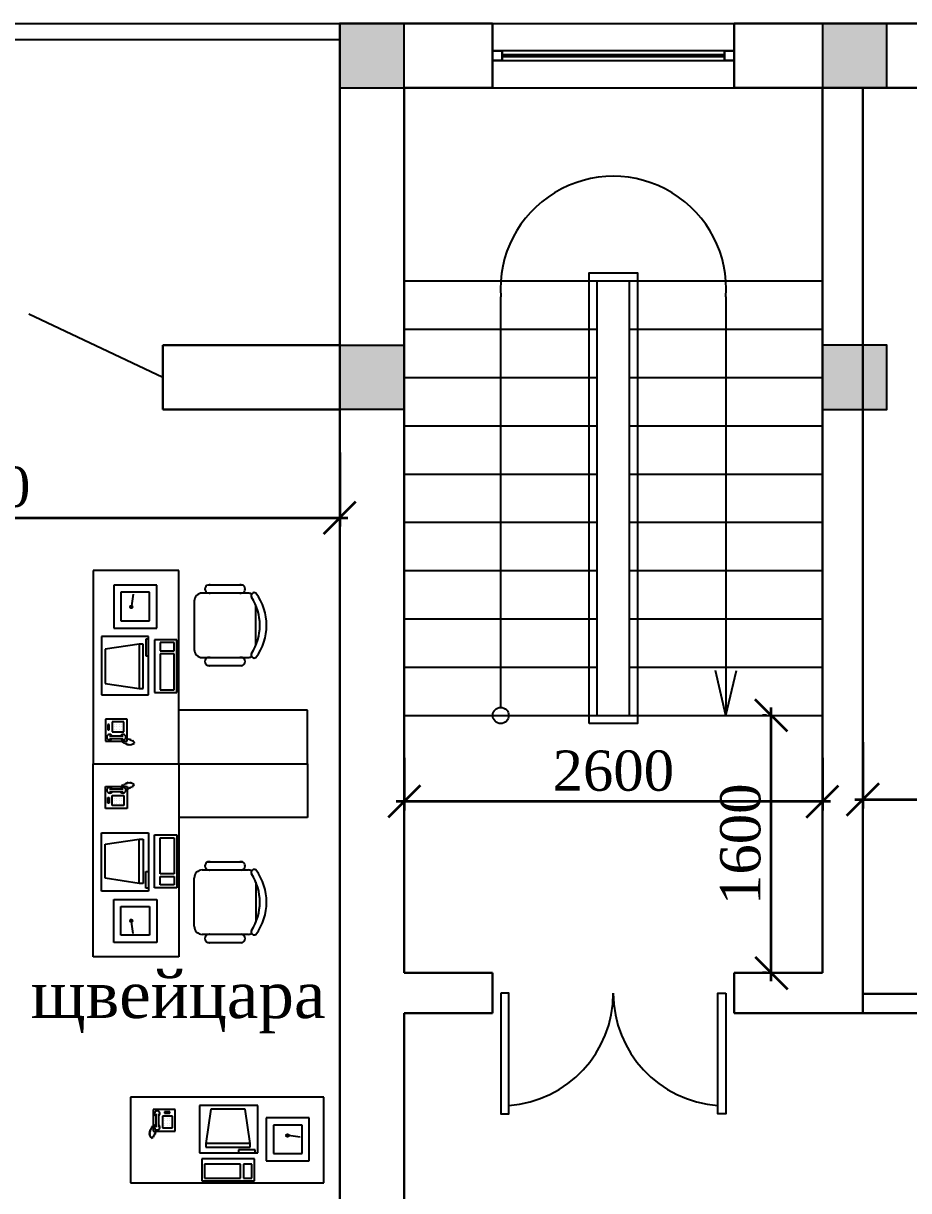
# Model space of a CAD drawing. Header units: inches. Extents: x 2870606 to 3671143, y -733551 to -473558.
# Drawn here: x 2947230 to 2952731, y -670356 to -663104 of the extents above; entities that cross this region are included whole.
import ezdxf

# ---------------------------------------------------------------- set-up
doc = ezdxf.new("R2010")
doc.units = ezdxf.units.IN
doc.header["$MEASUREMENT"] = 0
doc.layers.add('A_Windows', color=160, linetype='Continuous')
doc.layers.add('ШРИФТ', color=7, linetype='Continuous')
doc.styles.add('GENERATED_STYLE_1', font='times.ttf')
doc.styles.add('J~stule', font='dutch.ttf')
doc.linetypes.add('FENCELINE1', pattern='A,0.25,-0.1,[133,ltypeshp.shx,S=0.1,R=0,X=-0.1,Y=0],-0.1,1', length=1.45)
doc.dimstyles.new('J~style', dxfattribs={"dimscale": 100, "dimtxt": 2.5, "dimasz": 2, "dimexe": 0.55, "dimexo": 0.725, "dimtad": 1, "dimdec": 0, "dimdsep": 46, "dimtxsty": 'J~stule', "dimblk": 'OBLIQUE', "dimcen": 2, "dimdle": 0.5, "dimadec": 0, "dimazin": 0, "dimtfac": 1, "dimtdec": 0, "dimtmove": 0, "dimatfit": 3, "dimfxl": 1, "dimarcsym": 0})

# ---------------------------------------------------------------- blocks, each defined once
blk = doc.blocks.new('_Oblique')
at = {"color": 0, "linetype": 'ByBlock', "lineweight": -2}
blk.add_line((-0.5, -0.5), (0.5, 0.5), dxfattribs=at)
blk = doc.blocks.new('*D108')
at = {"color": 0, "lineweight": -2, "transparency": 16777216}
for p, q in [((3216638.2, -558607.3), (3216638.2, -558934.4)), ((3219238.2, -558607.3), (3219238.2, -558934.4)), ((3219288.2, -558879.4), (3216588.2, -558879.4))]:
    blk.add_line(p, q, dxfattribs=at)
at = {"layer": 'Defpoints', "color": 0, "lineweight": 35, "transparency": 16777216}
for p in [(3216638.2, -558534.8), (3219238.2, -558534.8), (3216638.2, -558879.4)]:
    blk.add_point(p, dxfattribs=at)
at = {"color": 0, "lineweight": -2, "transparency": 16777216, "xscale": 200, "yscale": 200, "zscale": 200, "rotation": 180}
blk.add_blockref('_Oblique', (3216638.2, -558879.4), dxfattribs=at)
at = {"color": 0, "lineweight": -2, "transparency": 16777216, "xscale": 200, "yscale": 200, "zscale": 200}
blk.add_blockref('_Oblique', (3219238.2, -558879.4), dxfattribs=at)
at = {"color": 0, "transparency": 16777216, "insert": (3217938.2, -558689.4), "char_height": 250, "attachment_point": 5, "style": 'J~stule'}
blk.add_mtext('2600', dxfattribs=at)
blk = doc.blocks.new('*D130')
at = {"color": 0, "lineweight": -2, "transparency": 16777216}
for p, q in [((3211638.2, -556711.4), (3211638.2, -557171.4)), ((3216238.2, -556711.4), (3216238.2, -557171.4)), ((3211588.2, -557116.4), (3216288.2, -557116.4))]:
    blk.add_line(p, q, dxfattribs=at)
at = {"layer": 'Defpoints', "color": 0, "lineweight": 35, "transparency": 16777216}
for p in [(3211638.2, -556638.9), (3216238.2, -556638.9), (3216238.2, -557116.4)]:
    blk.add_point(p, dxfattribs=at)
at = {"color": 0, "lineweight": -2, "transparency": 16777216, "xscale": 200, "yscale": 200, "zscale": 200, "rotation": 180}
blk.add_blockref('_Oblique', (3211638.2, -557116.4), dxfattribs=at)
at = {"color": 0, "lineweight": -2, "transparency": 16777216, "xscale": 200, "yscale": 200, "zscale": 200}
blk.add_blockref('_Oblique', (3216238.2, -557116.4), dxfattribs=at)
at = {"color": 0, "transparency": 16777216, "insert": (3213938.2, -556926.3), "char_height": 250, "attachment_point": 5, "style": 'J~stule'}
blk.add_mtext('4600', dxfattribs=at)
blk = doc.blocks.new('*D136')
at = {"color": 0, "lineweight": -2, "transparency": 16777216}
for p, q in [((3222318.2, -558334.5), (3222318.2, -558922.6)), ((3219488.2, -558509.8), (3219488.2, -558922.6)), ((3219438.2, -558867.6), (3222368.2, -558867.6))]:
    blk.add_line(p, q, dxfattribs=at)
at = {"layer": 'Defpoints', "color": 0, "lineweight": 35, "transparency": 16777216}
for p in [(3222318.2, -558262, -14.6), (3219488.2, -558437.3), (3222318.2, -558867.6)]:
    blk.add_point(p, dxfattribs=at)
at = {"color": 0, "lineweight": -2, "transparency": 16777216, "xscale": 200, "yscale": 200, "zscale": 200, "rotation": 180}
blk.add_blockref('_Oblique', (3219488.2, -558867.6), dxfattribs=at)
at = {"color": 0, "lineweight": -2, "transparency": 16777216, "xscale": 200, "yscale": 200, "zscale": 200}
blk.add_blockref('_Oblique', (3222318.2, -558867.6), dxfattribs=at)
at = {"color": 0, "transparency": 16777216, "insert": (3220903.2, -558677.4), "char_height": 250, "attachment_point": 5, "style": 'J~stule'}
blk.add_mtext('2830', dxfattribs=at)
blk = doc.blocks.new('*D144')
at = {"color": 0, "lineweight": -2, "transparency": 16777216}
for p, q in [((3218890.7, -558344.8), (3218864.7, -558344.8)), ((3218919.7, -559994.8), (3218919.7, -558294.8)), ((3218890.7, -559944.8), (3218864.7, -559944.8))]:
    blk.add_line(p, q, dxfattribs=at)
at = {"layer": 'Defpoints', "color": 0, "lineweight": 35, "transparency": 16777216}
for p in [(3218919.7, -558344.8), (3218963.2, -558344.8), (3218963.2, -559944.8)]:
    blk.add_point(p, dxfattribs=at)
at = {"color": 0, "lineweight": -2, "transparency": 16777216, "xscale": 200, "yscale": 200, "zscale": 200}
for p, rotation in [((3218919.7, -558344.8), 90), ((3218919.7, -559944.8), 270)]:
    blk.add_blockref('_Oblique', p, dxfattribs=dict(at, rotation=rotation))
at = {"color": 0, "transparency": 16777216, "insert": (3218728.8, -559144.8), "char_height": 250, "attachment_point": 5, "rotation": 90, "style": 'J~stule'}
blk.add_mtext('1600', dxfattribs=at)
blk = doc.blocks.new('*U65')
at = {"color": 7, "lineweight": 30}
for points in [[(0, 60), (60, 60), (60, 0), (0, 0)], [(1500, 60), (1440, 60), (1440, 0), (1500, 0)]]:
    blk.add_lwpolyline(points, close=True, dxfattribs=at)
at = {"color": 4, "lineweight": 25}
for points in [[(60, 60), (1440, 60), (1440, 0), (60, 0)], [(60, 35), (1440, 35), (1440, 25), (60, 25)]]:
    blk.add_lwpolyline(points, close=True, dxfattribs=at)
blk = doc.blocks.new('dfgfdgf')
h = blk.add_hatch(color=256)
h.dxf.hatch_style = 1
h.paths.add_polyline_path([(3393175.57, -511833.49), (3393175.57, -511433.49), (3392775.57, -511433.49), (3392775.57, -511833.49)])
h = blk.add_hatch(color=256)
h.dxf.hatch_style = 1
h.paths.add_polyline_path([(3396175.57, -511833.49), (3396175.57, -511433.49), (3395775.57, -511433.49), (3395775.57, -511833.49)])
h = blk.add_hatch(color=256)
h.dxf.hatch_style = 1
h.paths.add_polyline_path([(3393175.57, -513433.49), (3393175.57, -513833.49), (3392775.57, -513833.49), (3392775.57, -513433.49)])
h = blk.add_hatch(color=256)
h.dxf.hatch_style = 1
h.paths.add_polyline_path([(3396175.57, -513833.49), (3396175.57, -513433.49), (3395775.57, -513433.49), (3395775.57, -513833.49)])
for p, q in [((3378175.57, -511433.49), (3392775.57, -511433.49)), ((3393725.57, -511433.49), (3395225.57, -511433.49)), ((3393725.57, -511833.49), (3395225.57, -511833.49)), ((3393175.57, -513033.49), (3395775.57, -513033.49)), ((3394375.57, -515733.49), (3394375.57, -513033.49)), ((3394575.57, -515733.49), (3394575.57, -513033.49)), ((3393775.57, -515683.49), (3393775.57, -513133.49)), ((3395175.57, -513133.49), (3395175.57, -515733.49)), ((3393175.57, -513333.49), (3394375.57, -513333.49)), ((3394575.57, -513333.49), (3395775.57, -513333.49)), ((3393175.57, -513633.49), (3394375.57, -513633.49)), ((3394575.57, -513633.49), (3395775.57, -513633.49)), ((3393175.57, -513933.49), (3394375.57, -513933.49)), ((3394575.57, -513933.49), (3395775.57, -513933.49)), ((3393175.57, -514233.49), (3394375.57, -514233.49)), ((3394575.57, -514233.49), (3395775.57, -514233.49)), ((3393175.57, -514533.49), (3394375.57, -514533.49)), ((3394575.57, -514533.49), (3395775.57, -514533.49)), ((3391242.23, -514833.5), (3391242.23, -516033.5)), ((3391775.56, -514833.5), (3391242.23, -514833.5)), ((3391775.56, -516033.5), (3391775.56, -514833.5)), ((3393175.57, -514833.49), (3394375.57, -514833.49)), ((3394575.57, -514833.49), (3395775.57, -514833.49)), ((3391637.66, -514923.53), (3391370.99, -514923.53)), ((3391370.99, -514923.53), (3391370.99, -515190.2)), ((3391593.22, -514967.98), (3391415.44, -514967.98)), ((3391415.44, -514967.98), (3391415.44, -515145.76)), ((3391491.83, -514979.78), (3391483.39, -515037.5)), ((3391593.22, -515145.76), (3391593.22, -514967.98)), ((3391637.66, -515190.2), (3391637.66, -514923.53)), ((3392204.33, -514973.53), (3391920.99, -514973.53)), ((3391956.41, -514922.83), (3392168.91, -514922.83)), ((3391483.39, -515037.5), (3391478.57, -515070.49)), ((3391870.99, -515023.53), (3391870.99, -515323.53)), ((3392254.33, -515297.54), (3392254.33, -515049.53)), ((3391370.99, -515190.2), (3391637.66, -515190.2)), ((3391415.44, -515145.76), (3391593.22, -515145.76)), ((3393175.57, -515133.49), (3394375.57, -515133.49)), ((3394575.57, -515133.49), (3395775.57, -515133.49)), ((3391587.66, -515242.61), (3391294.74, -515242.61)), ((3391294.74, -515242.61), (3391294.74, -515604.46)), ((3391570.43, -515259.84), (3391570.43, -515363.23)), ((3391587.66, -515259.84), (3391570.43, -515259.84)), ((3391587.66, -515604.46), (3391587.66, -515242.61)), ((3391762.66, -515263.61), (3391624.81, -515263.61)), ((3391624.81, -515263.61), (3391624.81, -515590.99)), ((3391762.66, -515590.99), (3391762.66, -515263.61)), ((3391529.33, -515290.2), (3391317.14, -515322.2)), ((3391317.14, -515322.2), (3391317.14, -515534.12)), ((3391553.69, -515290.2), (3391529.33, -515290.2)), ((3391529.33, -515290.2), (3391529.33, -515565.2)), ((3391553.69, -515565.2), (3391553.69, -515290.2)), ((3391745.43, -515280.84), (3391659.28, -515280.84)), ((3391659.28, -515280.84), (3391659.28, -515332.53)), ((3391659.28, -515332.53), (3391745.43, -515332.53)), ((3391745.43, -515332.53), (3391745.43, -515280.84)), ((3391570.43, -515363.23), (3391587.66, -515363.23)), ((3391745.43, -515349.76), (3391659.28, -515349.76)), ((3391659.28, -515349.76), (3391659.28, -515573.76)), ((3391745.43, -515573.76), (3391745.43, -515349.76)), ((3391920.99, -515373.53), (3392204.33, -515373.53)), ((3391956.41, -515423.53), (3392168.91, -515423.53)), ((3393175.57, -515433.49), (3394375.57, -515433.49)), ((3394575.57, -515433.49), (3395775.57, -515433.49)), ((3395175.57, -515733.49), (3395109.59, -515454.32)), ((3395175.57, -515733.49), (3395241.55, -515454.32)), ((3391317.14, -515534.12), (3391529.33, -515565.2)), ((3391529.33, -515565.2), (3391553.69, -515565.2)), ((3391294.74, -515604.46), (3391587.66, -515604.46)), ((3391624.81, -515590.99), (3391762.66, -515590.99)), ((3391659.28, -515573.76), (3391745.43, -515573.76)), ((3392575.56, -515700.17), (3391775.56, -515700.17)), ((3392575.56, -516033.5), (3392575.56, -515700.17)), ((3391454.33, -515755.69), (3391319.26, -515755.69)), ((3391319.26, -515755.69), (3391319.26, -515892.45)), ((3391433.43, -515773.36), (3391360.52, -515773.36)), ((3391360.52, -515773.36), (3391360.52, -515835.86)), ((3391433.43, -515835.86), (3391433.43, -515773.36)), ((3391454.33, -515892.45), (3391454.33, -515755.69)), ((3393175.57, -515733.49), (3395775.57, -515733.49)), ((3391342.29, -515788.99), (3391334.47, -515788.99)), ((3391334.47, -515788.99), (3391334.47, -515822.84)), ((3391334.47, -515822.84), (3391342.29, -515822.84)), ((3391342.29, -515822.84), (3391342.29, -515788.99)), ((3391360.52, -515835.86), (3391433.43, -515835.86)), ((3391373.54, -515788.99), (3391373.54, -515788.99)), ((3391373.54, -515804.61), (3391373.54, -515804.61)), ((3391373.54, -515820.24), (3391373.54, -515820.24)), ((3391389.16, -515788.99), (3391389.16, -515788.99)), ((3391389.16, -515804.61), (3391389.16, -515804.61)), ((3391389.16, -515820.24), (3391389.16, -515820.24)), ((3391404.79, -515788.99), (3391404.79, -515788.99)), ((3391404.79, -515804.61), (3391404.79, -515804.61)), ((3391404.79, -515820.24), (3391404.79, -515820.24)), ((3391420.41, -515788.99), (3391420.41, -515788.99)), ((3391420.41, -515804.61), (3391420.41, -515804.61)), ((3391420.41, -515820.24), (3391420.41, -515820.24)), ((3391319.26, -515892.45), (3391454.33, -515892.45)), ((3391345.34, -515860.48), (3391428.67, -515860.48)), ((3391345.34, -515877.15), (3391428.67, -515877.15)), ((3391423.94, -515894.07), (3391427.27, -515904.07)), ((3391430.61, -515897.4), (3391433.94, -515907.4)), ((3391437.27, -515900.73), (3391440.61, -515910.73)), ((3391443.94, -515904.07), (3391447.27, -515914.07)), ((3391444.97, -515874.72), (3391463.94, -515880.73)), ((3391450.61, -515907.4), (3391453.94, -515917.4)), ((3391457.27, -515910.73), (3391460.61, -515920.73)), ((3391463.94, -515910.73), (3391467.27, -515920.73)), ((3391467.27, -515877.4), (3391470.61, -515887.4)), ((3391470.61, -515910.73), (3391473.94, -515920.73)), ((3391473.94, -515880.73), (3391477.27, -515890.73)), ((3391477.27, -515910.73), (3391480.61, -515920.73)), ((3391480.61, -515884.07), (3391483.94, -515894.07)), ((3391483.94, -515907.4), (3391487.27, -515917.4)), ((3391487.27, -515887.4), (3391490.61, -515897.4)), ((3391490.61, -515904.07), (3391493.94, -515914.07)), ((3391495.35, -515896.22), (3391498.69, -515906.22)), ((3391242.23, -516033.5), (3392575.56, -516033.5)), ((3391242.23, -517233.5), (3391242.23, -516033.5)), ((3391242.23, -516033.5), (3392575.56, -516033.5)), ((3391775.56, -516033.5), (3391775.56, -517233.5)), ((3392575.56, -516033.5), (3392575.56, -516366.84)), ((3391319.26, -516311.31), (3391319.26, -516174.56)), ((3391319.26, -516174.56), (3391454.33, -516174.56)), ((3391345.34, -516189.86), (3391428.67, -516189.86)), ((3391345.34, -516206.52), (3391428.67, -516206.52)), ((3391423.94, -516172.94), (3391427.27, -516162.94)), ((3391430.61, -516169.6), (3391433.94, -516159.6)), ((3391437.27, -516166.27), (3391440.61, -516156.27)), ((3391443.94, -516162.94), (3391447.27, -516152.94)), ((3391444.97, -516192.28), (3391463.94, -516186.27)), ((3391450.61, -516159.6), (3391453.94, -516149.6)), ((3391454.33, -516174.56), (3391454.33, -516311.31)), ((3391457.27, -516156.27), (3391460.61, -516146.27)), ((3391463.94, -516156.27), (3391467.27, -516146.27)), ((3391467.27, -516189.6), (3391470.61, -516179.6)), ((3391470.61, -516156.27), (3391473.94, -516146.27)), ((3391473.94, -516186.27), (3391477.27, -516176.27)), ((3391477.27, -516156.27), (3391480.61, -516146.27)), ((3391480.61, -516182.94), (3391483.94, -516172.94)), ((3391483.94, -516159.6), (3391487.27, -516149.6)), ((3391487.27, -516179.6), (3391490.61, -516169.6)), ((3391490.61, -516162.94), (3391493.94, -516152.94)), ((3391495.35, -516170.78), (3391498.69, -516160.78)), ((3391334.47, -516278.02), (3391334.47, -516244.16)), ((3391334.47, -516244.16), (3391342.29, -516244.16)), ((3391342.29, -516278.02), (3391334.47, -516278.02)), ((3391342.29, -516244.16), (3391342.29, -516278.02)), ((3391360.52, -516293.64), (3391360.52, -516231.14)), ((3391360.52, -516231.14), (3391433.43, -516231.14)), ((3391373.54, -516246.77), (3391373.54, -516246.77)), ((3391373.54, -516262.39), (3391373.54, -516262.39)), ((3391373.54, -516278.02), (3391373.54, -516278.02)), ((3391389.16, -516246.77), (3391389.16, -516246.77)), ((3391389.16, -516262.39), (3391389.16, -516262.39)), ((3391389.16, -516278.02), (3391389.16, -516278.02)), ((3391404.79, -516246.77), (3391404.79, -516246.77)), ((3391404.79, -516262.39), (3391404.79, -516262.39)), ((3391404.79, -516278.02), (3391404.79, -516278.02)), ((3391420.41, -516246.77), (3391420.41, -516246.77)), ((3391420.41, -516262.39), (3391420.41, -516262.39)), ((3391420.41, -516278.02), (3391420.41, -516278.02)), ((3391433.43, -516231.14), (3391433.43, -516293.64)), ((3391454.33, -516311.31), (3391319.26, -516311.31)), ((3391433.43, -516293.64), (3391360.52, -516293.64)), ((3392575.56, -516366.84), (3391775.56, -516366.84)), ((3391294.74, -516824.39), (3391294.74, -516462.55)), ((3391294.74, -516462.55), (3391587.66, -516462.55)), ((3391317.14, -516532.88), (3391529.33, -516501.8)), ((3391529.33, -516501.8), (3391553.69, -516501.8)), ((3391529.33, -516776.8), (3391529.33, -516501.8)), ((3391553.69, -516501.8), (3391553.69, -516776.8)), ((3391587.66, -516462.55), (3391587.66, -516824.39)), ((3391624.81, -516803.39), (3391624.81, -516476.01)), ((3391624.81, -516476.01), (3391762.66, -516476.01)), ((3391659.28, -516717.24), (3391659.28, -516493.24)), ((3391659.28, -516493.24), (3391745.43, -516493.24)), ((3391745.43, -516493.24), (3391745.43, -516717.24)), ((3391762.66, -516476.01), (3391762.66, -516803.39)), ((3391317.14, -516744.8), (3391317.14, -516532.88)), ((3391956.41, -516643.47), (3392168.91, -516643.47)), ((3391570.43, -516703.78), (3391587.66, -516703.78)), ((3391570.43, -516807.16), (3391570.43, -516703.78)), ((3391745.43, -516717.24), (3391659.28, -516717.24)), ((3391920.99, -516693.47), (3392204.33, -516693.47)), ((3391529.33, -516776.8), (3391317.14, -516744.8)), ((3391553.69, -516776.8), (3391529.33, -516776.8)), ((3391659.28, -516786.16), (3391659.28, -516734.47)), ((3391659.28, -516734.47), (3391745.43, -516734.47)), ((3391745.43, -516786.16), (3391659.28, -516786.16)), ((3391745.43, -516734.47), (3391745.43, -516786.16)), ((3391870.99, -517043.47), (3391870.99, -516743.47)), ((3392254.33, -516769.47), (3392254.33, -517017.47)), ((3391587.66, -516824.39), (3391294.74, -516824.39)), ((3391587.66, -516807.16), (3391570.43, -516807.16)), ((3391762.66, -516803.39), (3391624.81, -516803.39)), ((3391370.99, -516876.8), (3391637.66, -516876.8)), ((3391370.99, -517143.47), (3391370.99, -516876.8)), ((3391415.44, -516921.25), (3391593.22, -516921.25)), ((3391415.44, -517099.03), (3391415.44, -516921.25)), ((3391593.22, -516921.25), (3391593.22, -517099.03)), ((3391637.66, -516876.8), (3391637.66, -517143.47)), ((3391483.39, -517029.5), (3391478.57, -516996.52)), ((3391491.83, -517087.22), (3391483.39, -517029.5)), ((3391637.66, -517143.47), (3391370.99, -517143.47)), ((3391593.22, -517099.03), (3391415.44, -517099.03)), ((3392204.33, -517093.47), (3391920.99, -517093.47)), ((3391956.41, -517144.17), (3392168.91, -517144.17)), ((3391775.56, -517233.5), (3391242.23, -517233.5)), ((3392675.57, -518104.74), (3391475.57, -518104.74)), ((3391475.57, -518104.74), (3391475.57, -518638.08)), ((3392266.46, -518157.25), (3391904.62, -518157.25)), ((3391904.62, -518157.25), (3391904.62, -518450.18)), ((3392266.46, -518450.18), (3392266.46, -518157.25)), ((3392675.57, -518638.08), (3392675.57, -518104.74)), ((3391753.38, -518181.78), (3391616.63, -518181.78)), ((3391616.63, -518181.78), (3391616.63, -518316.84)), ((3391631.93, -518207.85), (3391631.93, -518291.19)), ((3391648.59, -518207.85), (3391648.59, -518291.19)), ((3391735.71, -518223.03), (3391673.21, -518223.03)), ((3391673.21, -518223.03), (3391673.21, -518295.95)), ((3391720.09, -518196.99), (3391686.23, -518196.99)), ((3391686.23, -518196.99), (3391686.23, -518204.81)), ((3391686.23, -518204.81), (3391720.09, -518204.81)), ((3391688.84, -518236.06), (3391688.84, -518236.06)), ((3391704.46, -518236.06), (3391704.46, -518236.06)), ((3391720.09, -518204.81), (3391720.09, -518196.99)), ((3391720.09, -518236.06), (3391720.09, -518236.06)), ((3391735.71, -518295.95), (3391735.71, -518223.03)), ((3391753.38, -518316.84), (3391753.38, -518181.78)), ((3391974.96, -518179.66), (3391943.87, -518391.84)), ((3392186.87, -518179.66), (3391974.96, -518179.66)), ((3392218.87, -518391.84), (3392186.87, -518179.66)), ((3392318.87, -518233.51), (3392318.87, -518500.18)), ((3392585.54, -518233.51), (3392318.87, -518233.51)), ((3392585.54, -518500.18), (3392585.54, -518233.51)), ((3391598.34, -518319.79), (3391588.34, -518323.12)), ((3391601.67, -518313.12), (3391591.67, -518316.46)), ((3391605.01, -518306.46), (3391595.01, -518309.79)), ((3391608.34, -518299.79), (3391598.34, -518303.12)), ((3391611.67, -518293.12), (3391601.67, -518296.46)), ((3391615.01, -518286.46), (3391605.01, -518289.79)), ((3391616.63, -518316.84), (3391753.38, -518316.84)), ((3391634.35, -518307.49), (3391628.34, -518326.46)), ((3391673.21, -518295.95), (3391735.71, -518295.95)), ((3391688.84, -518251.68), (3391688.84, -518251.68)), ((3391688.84, -518267.31), (3391688.84, -518267.31)), ((3391688.84, -518282.93), (3391688.84, -518282.93)), ((3391704.46, -518251.68), (3391704.46, -518251.68)), ((3391704.46, -518267.31), (3391704.46, -518267.31)), ((3391704.46, -518282.93), (3391704.46, -518282.93)), ((3391720.09, -518251.68), (3391720.09, -518251.68)), ((3391720.09, -518267.31), (3391720.09, -518267.31)), ((3391720.09, -518282.93), (3391720.09, -518282.93)), ((3392363.32, -518277.96), (3392363.32, -518455.73)), ((3392541.1, -518277.96), (3392363.32, -518277.96)), ((3392541.1, -518455.73), (3392541.1, -518277.96)), ((3391598.34, -518326.46), (3391588.34, -518329.79)), ((3391598.34, -518333.12), (3391588.34, -518336.46)), ((3391598.34, -518339.79), (3391588.34, -518343.12)), ((3391601.67, -518346.46), (3391591.67, -518349.79)), ((3391605.01, -518353.12), (3391595.01, -518356.46)), ((3391612.85, -518357.87), (3391602.85, -518361.2)), ((3391621.67, -518349.79), (3391611.67, -518353.12)), ((3391625.01, -518343.12), (3391615.01, -518346.46)), ((3391628.34, -518336.46), (3391618.34, -518339.79)), ((3391631.67, -518329.79), (3391621.67, -518333.12)), ((3391943.87, -518391.84), (3391943.87, -518416.21)), ((3392218.87, -518391.84), (3391943.87, -518391.84)), ((3392218.87, -518416.21), (3392218.87, -518391.84)), ((3392471.57, -518345.91), (3392438.59, -518341.09)), ((3392529.29, -518354.34), (3392471.57, -518345.91)), ((3391904.62, -518450.18), (3392266.46, -518450.18)), ((3391943.87, -518416.21), (3392218.87, -518416.21)), ((3392145.85, -518432.95), (3392145.85, -518450.18)), ((3392249.23, -518432.95), (3392145.85, -518432.95)), ((3392249.23, -518450.18), (3392249.23, -518432.95)), ((3392363.32, -518455.73), (3392541.1, -518455.73)), ((3392245.46, -518487.33), (3391918.08, -518487.33)), ((3391918.08, -518487.33), (3391918.08, -518625.18)), ((3392159.31, -518521.79), (3391935.31, -518521.79)), ((3391935.31, -518521.79), (3391935.31, -518607.95)), ((3392159.31, -518607.95), (3392159.31, -518521.79)), ((3392228.23, -518521.79), (3392176.54, -518521.79)), ((3392176.54, -518521.79), (3392176.54, -518607.95)), ((3392228.23, -518607.95), (3392228.23, -518521.79)), ((3392245.46, -518625.18), (3392245.46, -518487.33)), ((3392318.87, -518500.18), (3392585.54, -518500.18)), ((3391935.31, -518607.95), (3392159.31, -518607.95)), ((3392176.54, -518607.95), (3392228.23, -518607.95)), ((3391475.57, -518638.08), (3392675.57, -518638.08)), ((3391918.08, -518625.18), (3392245.46, -518625.18))]:
    blk.add_line(p, q)
at = {"lineweight": 30}
for p, q in [((3393725.57, -511433.49), (3393725.57, -511833.49)), ((3395225.57, -511433.49), (3395225.57, -511833.49)), ((3395775.57, -517333.49), (3395775.57, -511833.49)), ((3396025.57, -517583.49), (3396025.57, -511833.49)), ((3391675.57, -513433.49), (3392775.57, -513433.49)), ((3391675.57, -513833.49), (3391675.57, -513433.49)), ((3392775.57, -513833.49), (3391675.57, -513833.49)), ((3393175.57, -517333.49), (3393725.57, -517333.49)), ((3393725.57, -517333.49), (3393725.57, -517583.49)), ((3395225.57, -517333.49), (3395775.57, -517333.49)), ((3395225.57, -517333.49), (3395225.57, -517583.49)), ((3396825.54, -517463.49), (3396025.57, -517463.49)), ((3393175.57, -517583.49, -112.85), (3393725.57, -517583.49, -82.57)), ((3395225.57, -517583.49), (3396025.57, -517583.49, 44.04)), ((3396825.54, -517583.49), (3396025.57, -517583.49))]:
    blk.add_line(p, q, dxfattribs=at)
at = {"linetype": 'FENCELINE1', "ltscale": 200}
blk.add_line((3378175.57, -511533.49), (3392775.57, -511533.49), dxfattribs=at)
at = {"lineweight": 30}
for points in [[(3393725.57, -511433.49), (3392775.57, -511433.49), (3392775.57, -519833.49)], [(3396725.57, -511433.49), (3395225.57, -511433.49)], [(3393725.57, -511833.49), (3393175.57, -511833.49), (3393175.57, -517333.49)], [(3396725.57, -511833.49), (3395225.57, -511833.49)], [(3393175.57, -517583.49), (3393175.57, -519833.49)]]:
    blk.add_lwpolyline(points, dxfattribs=at)
for points in [[(3392775.57, -511433.49), (3392775.57, -511833.49), (3393175.57, -511833.49), (3393175.57, -511433.49)], [(3395775.57, -511433.49), (3395775.57, -511833.49), (3396175.57, -511833.49), (3396175.57, -511433.49)], [(3392775.57, -513833.49), (3392775.57, -513433.49), (3393175.57, -513433.49), (3393175.57, -513833.49)], [(3395775.57, -513433.49), (3395775.57, -513833.49), (3396175.57, -513833.49), (3396175.57, -513433.49)], [(3393775.57, -517458.49), (3393775.57, -518208.49), (3393825.57, -518208.49), (3393825.57, -517458.49)], [(3395175.57, -517458.49), (3395175.57, -518208.49), (3395125.57, -518208.49), (3395125.57, -517458.49)]]:
    blk.add_lwpolyline(points, close=True)
at = {"linetype": 'FENCELINE1', "ltscale": 200}
blk.add_lwpolyline([(3394325.57, -515783.49), (3394325.57, -512983.49), (3394625.57, -512983.49), (3394625.57, -515783.49)], close=True, dxfattribs=at)
at = {"elevation": -146.69}
blk.add_lwpolyline([(3391675.57, -513633.49), (3390842.6, -513240.56)], dxfattribs=at)
for centre, radius in [((3391480.38, -515058.12), 8.33), ((3393775.57, -515733.49), 50), ((3391480.38, -517008.89), 8.33), ((3392450.96, -518342.9), 8.33)]:
    blk.add_circle(centre, radius)
for centre, radius, start, end in [((3394475.57, -513085.16), 701.67, 356.050132, 183.949868), ((3391920.99, -515023.53), 50, 90, 180), ((3391963.7, -514947.83), 26.04, 73.739795, 286.260205), ((3392161.62, -514947.83), 26.04, 253.739795, 106.260205), ((3392204.33, -515023.53), 50, 62.415559, 90), ((3392243.4, -514988.19), 18.28, 53.309935, 212.027413), ((3391987.66, -515173.53), 333.33, 323.130102, 36.869898), ((3391951.39, -515173.53), 327.34, 327.575753, 32.424247), ((3391920.99, -515323.53), 50, 180, 270), ((3391963.7, -515398.53), 26.04, 73.739795, 286.260205), ((3392161.62, -515398.53), 26.04, 253.739795, 106.260205), ((3392204.33, -515323.53), 50, 270, 297.584441), ((3392243.4, -515358.87), 18.28, 147.972587, 306.690065), ((3391345.34, -515868.81), 17.47, 28.491464, 331.508536), ((3391428.67, -515868.81), 17.47, 208.491464, 151.508536), ((3391345.34, -516198.19), 17.47, 28.491464, 331.508536), ((3391428.67, -516198.19), 17.47, 208.491464, 151.508536), ((3391963.7, -516668.47), 26.04, 73.739795, 286.260205), ((3392161.62, -516668.47), 26.04, 253.739795, 106.260205), ((3391920.99, -516743.47), 50, 90, 180), ((3392204.33, -516743.47), 50, 62.415559, 90), ((3392243.4, -516708.13), 18.28, 53.309935, 212.027413), ((3391951.39, -516893.47), 327.34, 327.575753, 32.424247), ((3391987.66, -516893.47), 333.33, 323.130102, 36.869898), ((3391920.99, -517043.47), 50, 180, 270), ((3392204.33, -517043.47), 50, 270, 297.584441), ((3392243.4, -517078.81), 18.28, 147.972587, 306.690065), ((3391963.7, -517119.17), 26.04, 73.739795, 286.260205), ((3392161.62, -517119.17), 26.04, 253.739795, 106.260205), ((3393775.57, -517458.49), 700, 274.096044, 0), ((3395175.57, -517458.49), 700, 180, 265.903956), ((3391640.26, -518207.85), 17.47, 298.491464, 241.508536), ((3391640.26, -518291.19), 17.47, 118.491464, 61.508536)]:
    blk.add_arc(centre, radius, start, end)
at = {"layer": 'A_Windows', "color": 5, "lineweight": 30, "xscale": -1, "rotation": 359.9999846070635}
blk.add_blockref('*U65', (3395225.57, -511663.49), dxfattribs=at)
at = {"layer": 'ШРИФТ', "style": 'GENERATED_STYLE_1'}
blk.add_text('Помещение щвейцара ', height=292.5, dxfattribs=at).set_placement((3388524.78, -517613.32))
for base, p1, p2, picture, middle in [((3392775.57, -514505.03), (3388175.57, -514027.61), (3392775.57, -514027.61), '*D130', (3390475.57, -514315.02)), ((3398855.57, -516256.29), (3396025.57, -515825.98), (3398855.57, -515650.67, -14.61), '*D136', (3397440.57, -516066.1)), ((3393175.57, -516268.05), (3395775.57, -515923.47), (3393175.57, -515923.47), '*D108', (3394475.57, -516078.04))]:
    dim = blk.add_linear_dim(base=base, p1=p1, p2=p2, dimstyle='J~style', override={"dimdec": 1, "dimtdec": 1})
    dim.commit()
    dim.dimension.update_dxf_attribs({"geometry": picture, "text_midpoint": middle, "insert": (176537.36, 42611.32)})
dim = blk.add_linear_dim(base=(3395457.08, -515733.49), p1=(3395500.57, -517333.49), p2=(3395500.57, -515733.49), angle=90, dimstyle='J~style', override={"dimdec": 1, "dimtdec": 1})
dim.commit()
dim.dimension.update_dxf_attribs({"geometry": '*D144', "text_midpoint": (3395266.2, -516533.49), "insert": (176537.36, 42611.32)})

msp = doc.modelspace()

# ---------------------------------------------------------------- block references
at = {"color": 1, "lineweight": 35}
msp.add_blockref('dfgfdgf', (-443579.5, -151670.23), dxfattribs=at)

doc.saveas('drawing.dxf')
